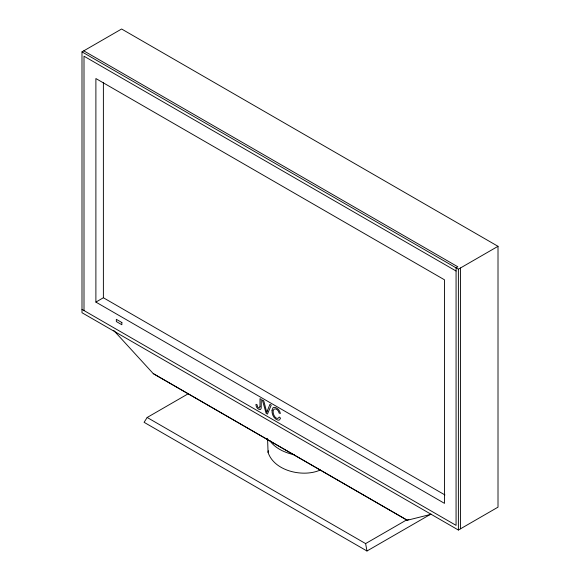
<?xml version="1.0" encoding="UTF-8"?>
<svg xmlns="http://www.w3.org/2000/svg" width="580" height="580" viewBox="0 0 580 580"><rect width="100%" height="100%" fill="white"/><g stroke="black" fill="none" stroke-linecap="round" stroke-linejoin="round"><path stroke-width="0.87" d="M320.211 470.032C303.558 477.594 274.289 471.359 268.062 452.385L268.308 450.754M188.369 393.682L147.16 417.477L144.094 422.32L366.973 551L430.817 514.141M81.99 51.874L121.612 29L498.01 246.311L498.01 507.159L458.388 530.033L81.99 312.721L81.99 51.874L458.388 269.185L498.01 246.311M95.888 302.093L444.498 503.36L444.498 279.814L95.888 78.546L95.888 302.093L103.385 297.757L444.94 494.958M147.16 417.477L365.61 543.591L406.812 519.803M408.806 519.383L407.262 520.267L153.243 373.607L113.847 330.564M431.281 514.257L407.262 520.267L153.243 373.607M294.306 454.785C285.048 452.726 275.348 448.594 269.78 440.575M83.774 50.844L457.845 266.814L456.068 267.844L456.068 525.364L81.99 309.394M456.068 271.012L84.006 56.202L84.006 310.554M365.61 543.591L366.973 551M267.568 438.364L268.062 452.385M460.527 267.953L460.527 528.8M458.388 269.185L458.388 530.033M103.385 82.367L103.385 297.757M260 406.348L259.68 407.95L258.557 407.856L257.535 406.798L257.121 404.804L255.969 404.325C255.758 406.812 257.89 410.046 260.608 409.458L261.203 408.204L261.275 399.395L260 398.656L260 406.348M272.035 410.263C271.701 414.294 273.811 418.934 277.936 420.123A5.191 2.994 60 0 0 279.582 419.826L280.546 418.137L279.263 417.027C276.413 422.117 270.918 412.119 274.036 409.175C276.385 407.849 278.77 410.952 279.118 413.098L280.379 413.482L279.843 411.8A5.003 2.893 60 0 0 277.9 409.016L275.935 407.711L274.217 407.356A5.503 3.175 60 0 0 272.897 407.95L272.035 410.263M267.308 410.988L266.786 412.51L263.769 400.838L262.385 400.033L266.126 413.359L267.438 414.113L271.223 405.137L269.918 404.383L267.308 410.988M121.865 322.531L116.334 319.333L116.334 321.545L121.865 324.742L121.865 322.531"/></g></svg>
